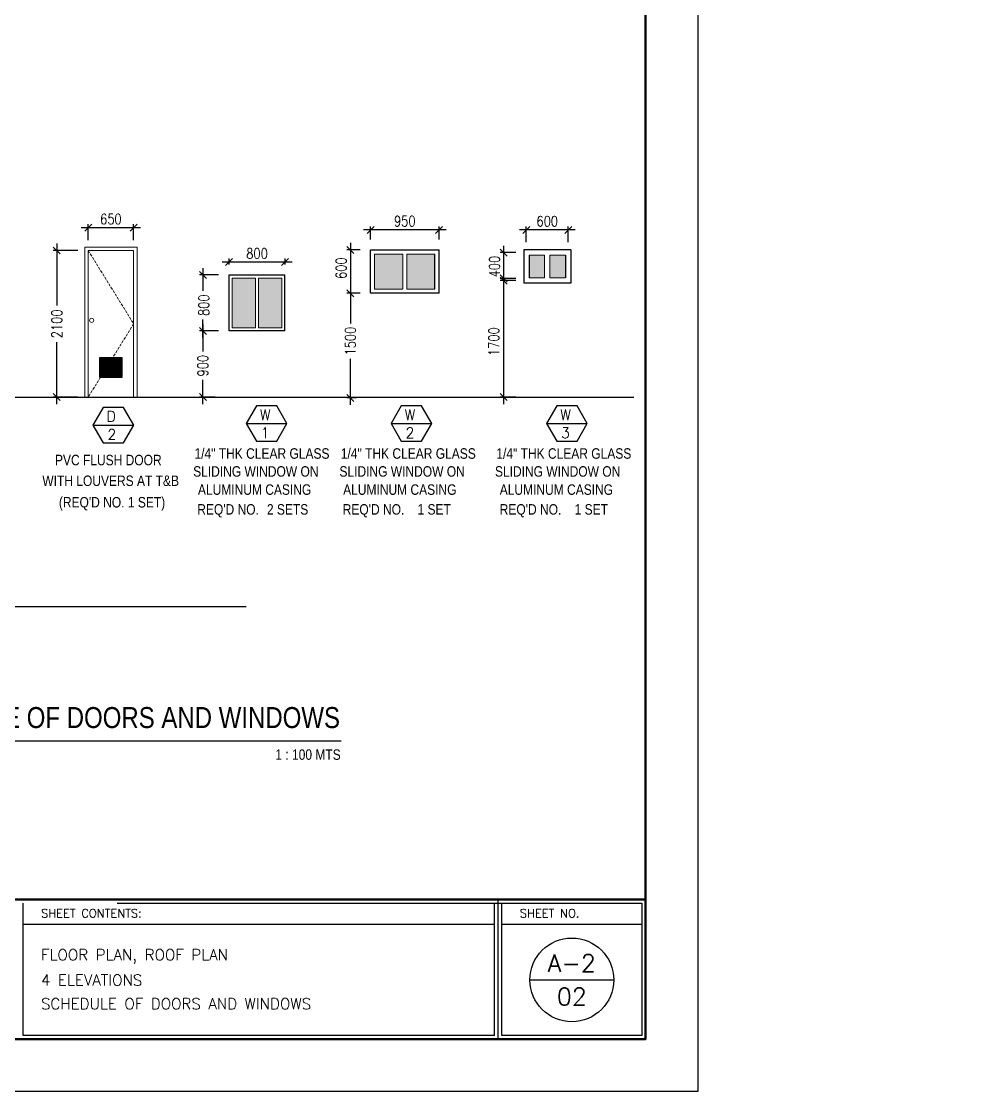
# Model space of a CAD drawing. Header units: millimetres. Extents: x 464829 to 645060, y -219977 to -107206.
# Drawn here: x 583424 to 597157, y -219977 to -204648 of the extents above; entities that cross this region are included whole.
import ezdxf
from ezdxf.enums import TextEntityAlignment as Align

# ---------------------------------------------------------------- set-up
doc = ezdxf.new("R2010")
doc.units = ezdxf.units.MM
doc.header["$LTSCALE"] = 300
doc.header["$MEASUREMENT"] = 0
doc.header["$PDMODE"] = 3
doc.header["$PDSIZE"] = 300
doc.linetypes.add('HIDDEN2', pattern=[0.1875, 0.125, -0.0625])
doc.layers.get('0').update_dxf_attribs({"color": 9})
doc.layers.get('DEFPOINTS').update_dxf_attribs({"color": 8})
for name, color, linetype, lineweight in [('BORDER', 5, 'Continuous', 50), ('dimensions', 8, 'Continuous', 15), ('TB-TXT', 4, 'Continuous', 35), ('TBLK', 7, 'Continuous', 40), ('TITLE', 3, 'Continuous', 30)]:
    doc.layers.add(name, color=color, linetype=linetype, lineweight=lineweight)
for name, color, linetype in [('DOOR-SCH', 3, 'Continuous'), ('elev', 253, 'Continuous'), ('MOULD', 44, 'Continuous'), ('ROOF BEAMS', 10, 'Continuous'), ('SCHED', 7, 'Continuous'), ('wall', 140, 'Continuous')]:
    doc.layers.add(name, color=color, linetype=linetype)
doc.styles.add('ARIAL', font='arial.ttf', dxfattribs={"width": 0.8})
doc.styles.add('DIM', font='romans.shx', dxfattribs={"width": 0.8})
doc.styles.add('JESS', font='SIMPLEX')
doc.styles.add('mar4', font='ARIALN.TTF')
doc.styles.add('PSM', font='simplex')
doc.styles.add('ROM', font='ROMANS.shx', dxfattribs={"width": 0.8})
doc.styles.add('SWISS721', font='swissc.ttf')
doc.dimstyles.new('D1', dxfattribs={"dimscale": 50, "dimtxt": 3, "dimasz": 2, "dimexe": 1, "dimexo": 1, "dimgap": 1, "dimtad": 2, "dimdec": 0, "dimdsep": 46, "dimtxsty": 'ARIAL', "dimblk1": 'ARROW_1', "dimblk2": 'ARROW_1', "dimsah": 1, "dimcen": 0, "dimclrd": 7, "dimclre": 7, "dimclrt": 7, "dimadec": 0, "dimazin": 0, "dimtfac": 1, "dimtdec": 0, "dimtix": 1, "dimtofl": 0, "dimtmove": 0, "dimatfit": 3, "dimldrblk": 'ARROW_1', "dimfxl": 1, "dimtvp": 0.833333, "dimtolj": 1, "dimtzin": 0, "dimarcsym": 0})
doc.dimstyles.new('DIM-100', dxfattribs={"dimscale": 100, "dimtxt": 2, "dimasz": 1, "dimexe": 0.5, "dimexo": 1.5, "dimgap": 1, "dimtad": 1, "dimdec": 0, "dimdsep": 46, "dimtxsty": 'PSM', "dimblk1": 'DIMCIR', "dimblk2": 'DIMCIR', "dimsah": 1, "dimcen": 0, "dimdle": 2, "dimclrd": 251, "dimclre": 251, "dimclrt": 2, "dimadec": 0, "dimazin": 0, "dimtfac": 1, "dimtdec": 0, "dimtix": 1, "dimtmove": 2, "dimatfit": 3, "dimldrblk": 'DIMCIR', "dimfxl": 0.5, "dimtvp": 1, "dimtolj": 1, "dimtzin": 0, "dimarcsym": 0})

# ---------------------------------------------------------------- blocks, each defined once
blk = doc.blocks.new('_Oblique')
at = {"color": 0, "linetype": 'ByBlock', "lineweight": -2}
blk.add_line((-0.5, -0.5), (0.5, 0.5), dxfattribs=at)
blk = doc.blocks.new('*D812')
at = {"layer": 'DEFPOINTS', "color": 0, "transparency": 16777216}
for p in [(608477, -194701), (606877, -195351), (608477, -195351), (523530, -201439), (525531, -210624), (524665, -210729)]:
    blk.add_point(p, dxfattribs=at)
at = {"layer": 'dimensions', "color": 8, "lineweight": -2, "transparency": 16777216}
for p, q in [((606877, -195201), (606877, -194651)), ((608477, -195201), (608477, -194651)), ((606777, -194701), (607424, -194701)), ((608577, -194701), (607930, -194701)), ((524383, -201234), (525543, -210723)), ((523679, -201420), (524445, -201327)), ((524814, -210711), (525580, -210618))]:
    blk.add_line(p, q, dxfattribs=at)
at = {"layer": 'dimensions', "color": 8, "lineweight": -2, "transparency": 16777216, "xscale": 100, "yscale": 100, "zscale": 100}
for p, rotation in [((606877, -194701), 180), ((524395, -201333), 96.96666666666646), ((525531, -210624), 276.9666666666665)]:
    blk.add_blockref('_Oblique', p, dxfattribs=dict(at, rotation=rotation))
blk.add_blockref('_Oblique', (608477, -194701), dxfattribs=at)
at = {"layer": 'dimensions', "color": 8, "transparency": 16777216, "insert": (607677, -194678), "char_height": 150, "attachment_point": 5, "style": 'DIM'}
blk.add_mtext('\\A1;1600', dxfattribs=at)
at = {"layer": 'dimensions', "color": 8, "transparency": 16777216, "insert": (525087, -205963), "char_height": 150, "attachment_point": 5, "rotation": 276.9667, "style": 'DIM'}
blk.add_mtext('\\A1;9360', dxfattribs=at)
blk = doc.blocks.new('DIMCIR')
for p, q in [((-1.5, 0), (1.5, 0)), ((0, 1.5), (0, -1.5))]:
    blk.add_line(p, q)
at = {"color": 2}
blk.add_circle((0, 0), 0.75, dxfattribs=at)
blk = doc.blocks.new('*D813')
at = {"layer": 'DEFPOINTS', "color": 0, "transparency": 16777216}
for p in [(606388, -195351), (605732, -200351), (606402, -200351), (524665, -210729), (524807, -211198), (506398, -216256)]:
    blk.add_point(p, dxfattribs=at)
at = {"layer": 'dimensions', "color": 8, "lineweight": -2, "transparency": 16777216}
for p, q in [((605732, -195251), (605732, -200451)), ((606238, -195351), (605682, -195351)), ((606252, -200351), (605682, -200351)), ((524709, -210873), (524821, -211246)), ((506444, -216754), (524903, -211169)), ((506441, -216400), (506554, -216773))]:
    blk.add_line(p, q, dxfattribs=at)
at = {"layer": 'dimensions', "color": 8, "lineweight": -2, "transparency": 16777216, "xscale": 100, "yscale": 100, "zscale": 100}
for p, rotation in [((605732, -195351), 90), ((605732, -200351), 270), ((524807, -211198), 16.83333333333332), ((506540, -216725), 196.8333333333333)]:
    blk.add_blockref('_Oblique', p, dxfattribs=dict(at, rotation=rotation))
at = {"layer": 'dimensions', "color": 8, "transparency": 16777216, "char_height": 150, "attachment_point": 5, "style": 'DIM'}
for s, insert, rotation in [('\\A1;5000', (605607, -197851), 90), ('\\A1;19085', (515637, -213842), 16.8333)]:
    blk.add_mtext(s, dxfattribs=dict(at, insert=insert, rotation=rotation))
blk = doc.blocks.new('*D814')
at = {"layer": 'DEFPOINTS', "color": 0, "transparency": 16777216}
for p in [(606502, -195351), (606021, -197251), (606502, -197251), (504585, -202137), (503959, -202218), (506398, -216256)]:
    blk.add_point(p, dxfattribs=at)
at = {"layer": 'dimensions', "color": 8, "lineweight": -2, "transparency": 16777216}
for p, q in [((606021, -195251), (606021, -197351)), ((606352, -195351), (605971, -195351)), ((606352, -197251), (605971, -197251)), ((504436, -202156), (503910, -202224)), ((505785, -216436), (503947, -202118)), ((506249, -216275), (505723, -216343))]:
    blk.add_line(p, q, dxfattribs=at)
at = {"layer": 'dimensions', "color": 8, "lineweight": -2, "transparency": 16777216, "xscale": 100, "yscale": 100, "zscale": 100}
for p, rotation in [((606021, -195351), 90), ((606021, -197251), 270), ((503959, -202218), 97.31666666666686), ((505772, -216337), 277.3166666666668)]:
    blk.add_blockref('_Oblique', p, dxfattribs=dict(at, rotation=rotation))
at = {"layer": 'dimensions', "color": 8, "transparency": 16777216, "char_height": 150, "attachment_point": 5, "style": 'DIM'}
for s, insert, rotation in [('\\A1;1900', (605896, -196301), 90), ('\\A1;14235', (504990, -209261), 277.3167)]:
    blk.add_mtext(s, dxfattribs=dict(at, insert=insert, rotation=rotation))
blk = doc.blocks.new('ARROW_1')
at = {"color": 0}
for p, q in [((0, 0), (-1, 0.2)), ((0, 0), (-1, -0.2)), ((-1, 0), (0, 0))]:
    blk.add_line(p, q, dxfattribs=at)
blk = doc.blocks.new('*D831')
at = {"layer": 'DEFPOINTS', "color": 0, "transparency": 16777216}
for p in [(624825, -206898), (625312, -206898), (625312, -208898)]:
    blk.add_point(p, dxfattribs=at)
at = {"layer": 'DEFPOINTS', "color": 0, "linetype": 'Continuous', "transparency": 16777216}
for p in [(520341, -208070), (520524, -208048), (520822, -210530)]:
    blk.add_point(p, dxfattribs=at)
at = {"layer": 'dimensions', "color": 8, "lineweight": -2, "transparency": 16777216}
for p, q in [((625162, -206898), (624775, -206898)), ((624825, -208998), (624825, -206798)), ((625162, -208898), (624775, -208898))]:
    blk.add_line(p, q, dxfattribs=at)
at = {"layer": 'ROOF BEAMS', "color": 7, "linetype": 'Continuous', "lineweight": -2, "transparency": 16777216}
for p, q in [((520475, -208054), (520291, -208076)), ((520627, -210453), (520353, -208169)), ((520773, -210536), (520589, -210558))]:
    blk.add_line(p, q, dxfattribs=at)
at = {"layer": 'dimensions', "color": 8, "lineweight": -2, "transparency": 16777216, "xscale": 100, "yscale": 100, "zscale": 100}
for p, rotation in [((624825, -206898), 90), ((624825, -208898), 270)]:
    blk.add_blockref('_Oblique', p, dxfattribs=dict(at, rotation=rotation))
at = {"layer": 'ROOF BEAMS', "color": 7, "linetype": 'Continuous', "lineweight": -2, "transparency": 16777216, "xscale": 100, "yscale": 100, "zscale": 100}
for p, rotation in [((520341, -208070), 96.84090991491829), ((520639, -210552), 276.8409099149183)]:
    blk.add_blockref('ARROW_1', p, dxfattribs=dict(at, rotation=rotation))
at = {"layer": 'dimensions', "color": 8, "transparency": 16777216, "insert": (624700, -207898), "char_height": 150, "attachment_point": 5, "rotation": 90, "style": 'DIM'}
blk.add_mtext('\\A1;1000', dxfattribs=at)
at = {"layer": 'ROOF BEAMS', "color": 7, "linetype": 'Continuous', "transparency": 16777216, "insert": (520364, -209326), "char_height": 150, "attachment_point": 5, "rotation": 276.8409, "style": 'ARIAL'}
blk.add_mtext('\\A1;2500', dxfattribs=at)
blk = doc.blocks.new('*D832')
at = {"layer": 'DEFPOINTS', "color": 0, "transparency": 16777216}
for p in [(627313, -206298), (625312, -206898), (627313, -206898)]:
    blk.add_point(p, dxfattribs=at)
at = {"layer": 'DEFPOINTS', "color": 0, "linetype": 'Continuous', "transparency": 16777216}
for p in [(522231, -207582), (522262, -207839), (520524, -208048)]:
    blk.add_point(p, dxfattribs=at)
at = {"layer": 'dimensions', "color": 8, "lineweight": -2, "transparency": 16777216}
for p, q in [((625212, -206298), (627413, -206298)), ((625312, -206748), (625312, -206248)), ((627313, -206748), (627313, -206248))]:
    blk.add_line(p, q, dxfattribs=at)
at = {"layer": 'ROOF BEAMS', "color": 7, "linetype": 'Continuous', "lineweight": -2, "transparency": 16777216}
for p, q in [((522256, -207790), (522225, -207533)), ((520593, -207779), (522132, -207594)), ((520519, -207998), (520488, -207741))]:
    blk.add_line(p, q, dxfattribs=at)
at = {"layer": 'dimensions', "color": 8, "lineweight": -2, "transparency": 16777216, "xscale": 100, "yscale": 100, "zscale": 100, "rotation": 180}
blk.add_blockref('_Oblique', (625312, -206298), dxfattribs=at)
at = {"layer": 'dimensions', "color": 8, "lineweight": -2, "transparency": 16777216, "xscale": 100, "yscale": 100, "zscale": 100}
blk.add_blockref('_Oblique', (627313, -206298), dxfattribs=at)
at = {"layer": 'ROOF BEAMS', "color": 7, "linetype": 'Continuous', "lineweight": -2, "transparency": 16777216, "xscale": 100, "yscale": 100, "zscale": 100}
for p, rotation in [((522231, -207582), 6.840909914917152), ((520494, -207791), 186.8409099149172)]:
    blk.add_blockref('ARROW_1', p, dxfattribs=dict(at, rotation=rotation))
at = {"layer": 'dimensions', "color": 8, "transparency": 16777216, "insert": (626313, -206173), "char_height": 150, "attachment_point": 5, "style": 'DIM'}
blk.add_mtext('\\A1;1000', dxfattribs=at)
at = {"layer": 'ROOF BEAMS', "color": 7, "linetype": 'Continuous', "transparency": 16777216, "insert": (521347, -207561), "char_height": 150, "attachment_point": 5, "rotation": 6.8409, "style": 'ARIAL'}
blk.add_mtext('\\A1;1750', dxfattribs=at)
blk = doc.blocks.new('*D877')
at = {"layer": 'DEFPOINTS', "color": 0, "transparency": 16777216}
for p in [(584380, -207929), (583930, -210029), (584380, -210029)]:
    blk.add_point(p, dxfattribs=at)
at = {"layer": 'dimensions', "color": 8, "lineweight": -2, "transparency": 16777216}
for p, q in [((583930, -207829), (583930, -208718)), ((584230, -207929), (583880, -207929)), ((583930, -210129), (583930, -209241)), ((584230, -210029), (583880, -210029))]:
    blk.add_line(p, q, dxfattribs=at)
at = {"layer": 'dimensions', "color": 8, "lineweight": -2, "transparency": 16777216, "xscale": 100, "yscale": 100, "zscale": 100}
for p, rotation in [((583930, -207929), 90), ((583930, -210029), 270)]:
    blk.add_blockref('_Oblique', p, dxfattribs=dict(at, rotation=rotation))
at = {"layer": 'dimensions', "color": 8, "transparency": 16777216, "insert": (583930, -208979), "char_height": 150, "attachment_point": 5, "rotation": 90, "style": 'DIM'}
blk.add_mtext('\\A1;2100', dxfattribs=at)
blk = doc.blocks.new('*D878')
at = {"layer": 'DEFPOINTS', "color": 0, "transparency": 16777216}
for p in [(584380, -207604), (584380, -207929), (585030, -207929)]:
    blk.add_point(p, dxfattribs=at)
at = {"layer": 'dimensions', "color": 8, "lineweight": -2, "transparency": 16777216}
for p, q in [((584380, -207779), (584380, -207554)), ((585030, -207779), (585030, -207554)), ((585130, -207604), (584280, -207604))]:
    blk.add_line(p, q, dxfattribs=at)
at = {"layer": 'dimensions', "color": 8, "lineweight": -2, "transparency": 16777216, "xscale": 100, "yscale": 100, "zscale": 100, "rotation": 180}
blk.add_blockref('_Oblique', (584380, -207604), dxfattribs=at)
at = {"layer": 'dimensions', "color": 8, "lineweight": -2, "transparency": 16777216, "xscale": 100, "yscale": 100, "zscale": 100}
blk.add_blockref('_Oblique', (585030, -207604), dxfattribs=at)
at = {"layer": 'dimensions', "color": 8, "transparency": 16777216, "insert": (584705, -207479), "char_height": 150, "attachment_point": 5, "style": 'DIM'}
blk.add_mtext('\\A1;650', dxfattribs=at)
blk = doc.blocks.new('*D879')
at = {"layer": 'DEFPOINTS', "color": 0, "transparency": 16777216}
for p in [(586397, -208096), (586397, -208280), (587198, -208280)]:
    blk.add_point(p, dxfattribs=at)
at = {"layer": 'dimensions', "color": 8, "lineweight": -2, "transparency": 16777216}
for p, q in [((587298, -208096), (586297, -208096)), ((586397, -208130), (586397, -208046)), ((587198, -208130), (587198, -208046))]:
    blk.add_line(p, q, dxfattribs=at)
at = {"layer": 'dimensions', "color": 8, "lineweight": -2, "transparency": 16777216, "xscale": 100, "yscale": 100, "zscale": 100, "rotation": 180}
blk.add_blockref('_Oblique', (586397, -208096), dxfattribs=at)
at = {"layer": 'dimensions', "color": 8, "lineweight": -2, "transparency": 16777216, "xscale": 100, "yscale": 100, "zscale": 100}
blk.add_blockref('_Oblique', (587198, -208096), dxfattribs=at)
at = {"layer": 'dimensions', "color": 8, "transparency": 16777216, "insert": (586797, -207971), "char_height": 150, "attachment_point": 5, "style": 'DIM'}
blk.add_mtext('\\A1;800', dxfattribs=at)
blk = doc.blocks.new('*D880')
at = {"layer": 'DEFPOINTS', "color": 0, "transparency": 16777216}
for p in [(586397, -208280), (586022, -209080), (586397, -209080)]:
    blk.add_point(p, dxfattribs=at)
at = {"layer": 'dimensions', "color": 8, "lineweight": -2, "transparency": 16777216}
for p, q in [((586247, -208280), (585972, -208280)), ((586022, -208180), (586022, -208509)), ((586022, -209180), (586022, -208917)), ((586247, -209080), (585972, -209080))]:
    blk.add_line(p, q, dxfattribs=at)
at = {"layer": 'dimensions', "color": 8, "lineweight": -2, "transparency": 16777216, "xscale": 100, "yscale": 100, "zscale": 100}
for p, rotation in [((586022, -208280), 90), ((586022, -209080), 270)]:
    blk.add_blockref('_Oblique', p, dxfattribs=dict(at, rotation=rotation))
at = {"layer": 'dimensions', "color": 8, "transparency": 16777216, "insert": (586036, -208713), "char_height": 150, "attachment_point": 5, "rotation": 90, "style": 'DIM'}
blk.add_mtext('\\A1;800', dxfattribs=at)
blk = doc.blocks.new('*D881')
at = {"layer": 'DEFPOINTS', "color": 0, "transparency": 16777216}
for p in [(586397, -209080), (586022, -210029), (586347, -210029)]:
    blk.add_point(p, dxfattribs=at)
at = {"layer": 'dimensions', "color": 8, "lineweight": -2, "transparency": 16777216}
for p, q in [((586247, -209080), (585972, -209080)), ((586022, -208980), (586022, -209375)), ((586022, -210129), (586022, -209784)), ((586197, -210029), (585972, -210029))]:
    blk.add_line(p, q, dxfattribs=at)
at = {"layer": 'dimensions', "color": 8, "lineweight": -2, "transparency": 16777216, "xscale": 100, "yscale": 100, "zscale": 100}
for p, rotation in [((586022, -209080), 90), ((586022, -210029), 270)]:
    blk.add_blockref('_Oblique', p, dxfattribs=dict(at, rotation=rotation))
at = {"layer": 'dimensions', "color": 8, "transparency": 16777216, "insert": (586022, -209579), "char_height": 150, "attachment_point": 5, "rotation": 90, "style": 'DIM'}
blk.add_mtext('\\A1;900', dxfattribs=at)
blk = doc.blocks.new('*D882')
at = {"layer": 'DEFPOINTS', "color": 0, "transparency": 16777216}
for p in [(590653, -207635), (590653, -207960), (591253, -207960)]:
    blk.add_point(p, dxfattribs=at)
at = {"layer": 'dimensions', "color": 8, "lineweight": -2, "transparency": 16777216}
for p, q in [((591353, -207635), (590553, -207635)), ((590653, -207810), (590653, -207585)), ((591253, -207810), (591253, -207585))]:
    blk.add_line(p, q, dxfattribs=at)
at = {"layer": 'dimensions', "color": 8, "lineweight": -2, "transparency": 16777216, "xscale": 100, "yscale": 100, "zscale": 100, "rotation": 180}
blk.add_blockref('_Oblique', (590653, -207635), dxfattribs=at)
at = {"layer": 'dimensions', "color": 8, "lineweight": -2, "transparency": 16777216, "xscale": 100, "yscale": 100, "zscale": 100}
blk.add_blockref('_Oblique', (591253, -207635), dxfattribs=at)
at = {"layer": 'dimensions', "color": 8, "transparency": 16777216, "insert": (590953, -207510), "char_height": 150, "attachment_point": 5, "style": 'DIM'}
blk.add_mtext('\\A1;600', dxfattribs=at)
blk = doc.blocks.new('*D883')
at = {"layer": 'DEFPOINTS', "color": 0, "transparency": 16777216}
for p in [(590653, -207960), (590328, -208360), (590653, -208360)]:
    blk.add_point(p, dxfattribs=at)
at = {"layer": 'dimensions', "color": 8, "lineweight": -2, "transparency": 16777216}
for p, q in [((590328, -207860), (590328, -208460)), ((590503, -207960), (590278, -207960)), ((590503, -208360), (590278, -208360))]:
    blk.add_line(p, q, dxfattribs=at)
at = {"layer": 'dimensions', "color": 8, "lineweight": -2, "transparency": 16777216, "xscale": 100, "yscale": 100, "zscale": 100}
for p, rotation in [((590328, -207960), 90), ((590328, -208360), 270)]:
    blk.add_blockref('_Oblique', p, dxfattribs=dict(at, rotation=rotation))
at = {"layer": 'dimensions', "color": 8, "transparency": 16777216, "insert": (590197, -208160), "char_height": 150, "attachment_point": 5, "rotation": 90, "style": 'DIM'}
blk.add_mtext('\\A1;400', dxfattribs=at)
blk = doc.blocks.new('*D884')
at = {"layer": 'DEFPOINTS', "color": 0, "transparency": 16777216}
for p in [(590653, -208330), (590328, -210029), (590653, -210029)]:
    blk.add_point(p, dxfattribs=at)
at = {"layer": 'dimensions', "color": 8, "lineweight": -2, "transparency": 16777216}
for p, q in [((590328, -208230), (590328, -210129)), ((590503, -208330), (590278, -208330)), ((590503, -210029), (590278, -210029))]:
    blk.add_line(p, q, dxfattribs=at)
at = {"layer": 'dimensions', "color": 8, "lineweight": -2, "transparency": 16777216, "xscale": 100, "yscale": 100, "zscale": 100}
for p, rotation in [((590328, -208330), 90), ((590328, -210029), 270)]:
    blk.add_blockref('_Oblique', p, dxfattribs=dict(at, rotation=rotation))
at = {"layer": 'dimensions', "color": 8, "transparency": 16777216, "insert": (590188, -209234), "char_height": 150, "attachment_point": 5, "rotation": 90, "style": 'DIM'}
blk.add_mtext('\\A1;1700', dxfattribs=at)
blk = doc.blocks.new('*D885')
at = {"layer": 'DEFPOINTS', "color": 0, "transparency": 16777216}
for p in [(588422, -207634), (588422, -207921), (589403, -207921)]:
    blk.add_point(p, dxfattribs=at)
at = {"layer": 'dimensions', "color": 8, "lineweight": -2, "transparency": 16777216}
for p, q in [((589503, -207634), (588322, -207634)), ((588422, -207771), (588422, -207584)), ((589403, -207771), (589403, -207584))]:
    blk.add_line(p, q, dxfattribs=at)
at = {"layer": 'dimensions', "color": 8, "lineweight": -2, "transparency": 16777216, "xscale": 100, "yscale": 100, "zscale": 100, "rotation": 180}
blk.add_blockref('_Oblique', (588422, -207634), dxfattribs=at)
at = {"layer": 'dimensions', "color": 8, "lineweight": -2, "transparency": 16777216, "xscale": 100, "yscale": 100, "zscale": 100}
blk.add_blockref('_Oblique', (589403, -207634), dxfattribs=at)
at = {"layer": 'dimensions', "color": 8, "transparency": 16777216, "insert": (588912, -207509), "char_height": 150, "attachment_point": 5, "style": 'DIM'}
blk.add_mtext('\\A1;950', dxfattribs=at)
blk = doc.blocks.new('*D886')
at = {"layer": 'DEFPOINTS', "color": 0, "transparency": 16777216}
for p in [(588422, -207921), (588134, -208542), (588422, -208542)]:
    blk.add_point(p, dxfattribs=at)
at = {"layer": 'dimensions', "color": 8, "lineweight": -2, "transparency": 16777216}
for p, q in [((588134, -207821), (588134, -208642)), ((588272, -207921), (588084, -207921)), ((588272, -208542), (588084, -208542))]:
    blk.add_line(p, q, dxfattribs=at)
at = {"layer": 'dimensions', "color": 8, "lineweight": -2, "transparency": 16777216, "xscale": 100, "yscale": 100, "zscale": 100}
for p, rotation in [((588134, -207921), 90), ((588134, -208542), 270)]:
    blk.add_blockref('_Oblique', p, dxfattribs=dict(at, rotation=rotation))
at = {"layer": 'dimensions', "color": 8, "transparency": 16777216, "insert": (588001, -208182), "char_height": 150, "attachment_point": 5, "rotation": 90, "style": 'DIM'}
blk.add_mtext('\\A1;600', dxfattribs=at)
blk = doc.blocks.new('*D887')
at = {"layer": 'DEFPOINTS', "color": 0, "transparency": 16777216}
for p in [(588422, -208542), (588134, -210041), (588372, -210041)]:
    blk.add_point(p, dxfattribs=at)
at = {"layer": 'dimensions', "color": 8, "lineweight": -2, "transparency": 16777216}
for p, q in [((588134, -208442), (588134, -208974)), ((588272, -208542), (588084, -208542)), ((588134, -210141), (588134, -209479)), ((588222, -210041), (588084, -210041))]:
    blk.add_line(p, q, dxfattribs=at)
at = {"layer": 'dimensions', "color": 8, "lineweight": -2, "transparency": 16777216, "xscale": 100, "yscale": 100, "zscale": 100}
for p, rotation in [((588134, -208542), 90), ((588134, -210041), 270)]:
    blk.add_blockref('_Oblique', p, dxfattribs=dict(at, rotation=rotation))
at = {"layer": 'dimensions', "color": 8, "transparency": 16777216, "insert": (588134, -209227), "char_height": 150, "attachment_point": 5, "rotation": 90, "style": 'DIM'}
blk.add_mtext('\\A1;1500', dxfattribs=at)

msp = doc.modelspace()

# ---------------------------------------------------------------- hatches: boundary and pattern name
at = {"layer": 'MOULD', "linetype": 'Continuous', "true_color": 0x8b8b8d}
h = msp.add_hatch(dxfattribs=at)
h.set_pattern_fill('ANSI38', color=252)
h.set_pattern_definition([(45, (113.89391, 3517.24153), (-0.088388347648, 0.088388347648), []), (135, (113.89391, 3517.24153), (-0.265165042945, 0.088388347648), [0.3125, -0.1875])])
h.paths.add_polyline_path([(588941.8, -208483), (589344.7, -208483), (589344.7, -207980), (588941.8, -207980.1)])
h.paths.add_polyline_path([(588480.3, -207980), (588480.3, -208483), (588883.2, -208483), (588883.2, -207980.1)])
h = msp.add_hatch(dxfattribs=at)
h.set_pattern_fill('ANSI38', color=252)
h.set_pattern_definition([(45, (328.00865, 3517.24153), (-0.088388347648, 0.088388347648), []), (135, (328.00865, 3517.24153), (-0.265165042945, 0.088388347648), [0.3125, -0.1875])])
h.paths.add_polyline_path([(590691.6, -208321.4), (590915.4, -208321.4), (590915.4, -207997.6), (590691.6, -207997.6)])
h.paths.add_polyline_path([(590991.5, -208321.4), (591215.4, -208321.4), (591215.4, -207997.6), (590991.5, -207997.6)])
h = msp.add_hatch(dxfattribs=at)
h.set_pattern_fill('ANSI38', color=252, scale=0.666667)
h.set_pattern_definition([(45, (196900.59661, -67328.37466), (-0.058925565099, 0.058925565099), []), (135, (196900.59661, -67328.37466), (-0.176776695297, 0.058925565099), [0.20833333333, -0.125])])
h.paths.add_polyline_path([(586819.4, -209034.8), (587152.7, -209034.8), (587152.7, -208324.3), (586819.4, -208324.3)])
h.paths.add_polyline_path([(586441.4, -209034.8), (586774.6, -209034.8), (586774.6, -208324.3), (586441.4, -208324.3)])

# ---------------------------------------------------------------- linework, layer by layer
at = {"layer": 'BORDER'}
for p, q in [((592357.1, -217227), (552057.1, -217227)), ((592357.1, -217227), (592357.1, -219227)), ((592357.1, -219227), (552057.1, -219227))]:
    msp.add_line(p, q, dxfattribs=at)
msp.add_lwpolyline([(552057.1, -191027), (592357.1, -191027), (592357.1, -219227), (552057.1, -219227)], close=True, dxfattribs=at)
at = {"layer": 'DEFPOINTS'}
msp.add_lwpolyline([(551057.1, -190277), (593107.1, -190277), (593107.1, -219977), (551057.1, -219977)], close=True, dxfattribs=at)
at = {"layer": 'dimensions'}
for p, q in [((584330.4, -210029.4), (584330.4, -207879.4)), ((584330.4, -207879.4), (585080.4, -207879.4)), ((584380.4, -210029.4), (584380.4, -207929.4)), ((584380.4, -207929.4), (585030.4, -207929.4)), ((585030.4, -207929.4), (585030.4, -210029.4)), ((585080.4, -207879.4), (585080.4, -210029.4)), ((586774.6, -208324.3), (586441.4, -208324.3)), ((586441.4, -208324.3), (586441.4, -209034.8)), ((586774.6, -209034.8), (586774.6, -208324.3)), ((586819.4, -209034.8), (586819.4, -208324.3)), ((586819.4, -208324.3), (587152.7, -208324.3)), ((587152.7, -209034.8), (587152.7, -208324.3)), ((587152.7, -208324.3), (587152.7, -209034.8)), ((586441.4, -209034.8), (586774.6, -209034.8)), ((587152.7, -209034.8), (586819.4, -209034.8))]:
    msp.add_line(p, q, dxfattribs=at)
at = {"layer": 'dimensions', "color": 8, "linetype": 'HIDDEN2'}
msp.add_lwpolyline([(584380.4, -207929.4), (585030.4, -208979.4), (584380.4, -210029.4)], dxfattribs=at)
at = {"layer": 'dimensions'}
for points in [[(588480.3, -208483), (588883.2, -208483), (588883.2, -207980.1), (588480.3, -207980)], [(589344.7, -208483), (588941.8, -208483), (588941.8, -207980.1), (589344.7, -207980)], [(590915.4, -208321.4), (590691.6, -208321.4), (590691.6, -207997.6), (590915.4, -207997.6)], [(591215.4, -208321.4), (590991.5, -208321.4), (590991.5, -207997.6), (591215.4, -207997.6)]]:
    msp.add_lwpolyline(points, close=True, dxfattribs=at)
msp.add_circle((584429, -208929.4), 30, dxfattribs=at)
at = {"layer": 'elev', "color": 175}
msp.add_line((589344.7, -208483), (589344.7, -207980.1), dxfattribs=at)
at = {"layer": 'MOULD', "color": 252, "linetype": 'Continuous', "true_color": 0x8b8b8d}
for p, q in [((584555.4, -209479.4), (584555.4, -209729.4)), ((584719.7, -209482.9), (584555.4, -209482.9)), ((584714.1, -209491.4), (584555.4, -209491.4)), ((584702.8, -209508.2), (584555.4, -209508.2)), ((584697.2, -209516.7), (584555.4, -209516.7)), ((584686, -209533.6), (584555.4, -209533.6)), ((584680.3, -209542), (584555.4, -209542)), ((584855.4, -209542), (584680.3, -209542)), ((584855.4, -209533.6), (584686, -209533.6)), ((584855.4, -209516.7), (584697.2, -209516.7)), ((584855.4, -209508.2), (584702.8, -209508.2)), ((584855.4, -209491.4), (584714.1, -209491.4)), ((584855.4, -209482.9), (584719.7, -209482.9)), ((584669.1, -209558.9), (584555.4, -209558.9)), ((584663.5, -209567.3), (584555.4, -209567.3)), ((584652.2, -209584.2), (584555.4, -209584.2)), ((584646.6, -209592.6), (584555.4, -209592.6)), ((584635.3, -209609.5), (584555.4, -209609.5)), ((584629.7, -209617.9), (584555.4, -209617.9)), ((584618.5, -209634.8), (584555.4, -209634.8)), ((584612.8, -209643.2), (584555.4, -209643.2)), ((584601.6, -209660.1), (584555.4, -209660.1)), ((584596, -209668.6), (584555.4, -209668.6)), ((584584.7, -209685.4), (584555.4, -209685.4)), ((584579.1, -209693.9), (584555.4, -209693.9)), ((584855.4, -209693.9), (584579.1, -209693.9)), ((584855.4, -209685.4), (584584.7, -209685.4)), ((584855.4, -209668.6), (584596, -209668.6)), ((584855.4, -209660.1), (584601.6, -209660.1)), ((584855.4, -209643.2), (584612.8, -209643.2)), ((584855.4, -209634.8), (584618.5, -209634.8)), ((584855.4, -209617.9), (584629.7, -209617.9)), ((584855.4, -209609.5), (584635.3, -209609.5)), ((584855.4, -209592.6), (584646.6, -209592.6)), ((584855.4, -209584.2), (584652.2, -209584.2)), ((584855.4, -209567.3), (584663.5, -209567.3)), ((584855.4, -209558.9), (584669.1, -209558.9)), ((584567.8, -209710.7), (584555.4, -209710.7)), ((584562.2, -209719.2), (584555.4, -209719.2)), ((584855.4, -209719.2), (584562.2, -209719.2)), ((584855.4, -209710.7), (584567.8, -209710.7))]:
    msp.add_line(p, q, dxfattribs=at)
for points in [[(584867.9, -209466.9), (584542.9, -209466.9), (584542.9, -209741.9), (584867.9, -209741.9)], [(584855.4, -209479.4), (584555.4, -209479.4), (584555.4, -209729.4), (584855.4, -209729.4)]]:
    msp.add_lwpolyline(points, close=True, dxfattribs=at)
at = {"layer": 'ROOF BEAMS', "linetype": 'Continuous'}
for p, q in [((581974.7, -210029.4), (592193, -210029.4)), ((552572.1, -213026.6), (586641.5, -213026.6))]:
    msp.add_line(p, q, dxfattribs=at)
at = {"layer": 'SCHED', "color": 9}
for points in [[(586642.4, -210409.1), (586788.3, -210661.8), (587080.1, -210661.8), (587226.1, -210409.1), (587080.1, -210156.3), (586788.3, -210156.3), (586642.4, -210409.1), (587226.1, -210409.1)], [(588715.7, -210409.1), (588861.6, -210661.8), (589153.5, -210661.8), (589299.4, -210409.1), (589153.5, -210156.3), (588861.6, -210156.3), (588715.7, -210409.1), (589299.4, -210409.1)], [(590942.7, -210409.1), (591088.7, -210661.8), (591380.5, -210661.8), (591526.4, -210409.1), (591380.5, -210156.3), (591088.7, -210156.3), (590942.7, -210409.1), (591526.4, -210409.1)], [(584447.4, -210431.5), (584593.4, -210684.2), (584885.2, -210684.2), (585031.1, -210431.5), (584885.2, -210178.8), (584593.4, -210178.8), (584447.4, -210431.5), (585031.1, -210431.5)]]:
    msp.add_lwpolyline(points, dxfattribs=at)
at = {"layer": 'TITLE'}
msp.add_line((580632.4, -214952.1), (588001.9, -214952.1), dxfattribs=at)
at = {"layer": 'TITLE', "color": 4, "lineweight": -3}
for p, q in [((583449.8, -219174.5), (583449.8, -217279.5)), ((584794.4, -217279.5), (591544.2, -217279.5)), ((590199.6, -219174.5), (590199.6, -217279.5)), ((590252.1, -219227), (590252.1, -217227)), ((590304.6, -219174.5), (590304.6, -217279.5)), ((590304.6, -217279.5), (592304.6, -217279.5)), ((592304.6, -217279.5), (592304.6, -219174.5)), ((583449.8, -217579.5), (590199.6, -217579.5)), ((590304.6, -217579.5), (592304.6, -217579.5)), ((590704.6, -218377), (591904.6, -218377)), ((590704.6, -218377), (591904.6, -218377)), ((590199.6, -219174.5), (583449.8, -219174.5)), ((592304.6, -219174.5), (590304.6, -219174.5))]:
    msp.add_line(p, q, dxfattribs=at)
msp.add_circle((591304.6, -218377), 600, dxfattribs=at)
at = {"layer": 'wall', "linetype": 'Continuous'}
for p, q in [((588421.6, -208541.6), (588421.6, -207921.4)), ((588421.6, -207921.4), (589403.3, -207921.4)), ((589403.3, -208541.6), (589403.3, -207921.4)), ((590615.4, -207921.4), (590615.4, -208397.6)), ((591291.6, -207921.4), (590615.4, -207921.4)), ((590691.6, -207997.6), (590691.6, -208321.4)), ((591215.4, -207997.6), (591215.4, -208321.4)), ((591291.6, -207921.4), (591291.6, -208397.6)), ((586396.6, -209079.6), (586396.6, -208279.5)), ((586396.6, -208279.5), (587197.5, -208279.5)), ((587197.5, -209079.6), (587197.5, -208279.5)), ((591291.6, -208397.6), (590615.4, -208397.6)), ((589403.3, -208541.6), (588421.6, -208541.6)), ((587197.5, -209079.6), (586396.6, -209079.6))]:
    msp.add_line(p, q, dxfattribs=at)

# ---------------------------------------------------------------- texts
at = {"layer": 'DOOR-SCH', "color": 2, "linetype": 'Continuous', "lineweight": 13, "style": 'SWISS721'}
for s, p in [('1/4" THK CLEAR GLASS', (585902, -210911.9)), ('1/4" THK CLEAR GLASS', (587996.7, -210911.9)), ('1/4" THK CLEAR GLASS', (590223.7, -210911.9)), ('SLIDING WINDOW ON', (585882.7, -211168.9)), ('SLIDING WINDOW ON', (587977.3, -211168.9)), ('SLIDING WINDOW ON', (590204.3, -211168.9)), ('ALUMINUM CASING', (585950.9, -211428.8)), ('ALUMINUM CASING', (588030.4, -211428.8)), ('ALUMINUM CASING', (590272.2, -211428.8)), ("(REQ'D NO. 1 SET)", (583960, -211610.2)), ("REQ'D NO.", (585941.4, -211712.4)), ('2 SETS', (586938.7, -211712.4)), ("REQ'D NO.", (588023.9, -211712.4)), ('1 SET', (589094.7, -211712.4)), ("REQ'D NO.", (590271.9, -211712.4)), ('1 SET', (591344.5, -211712.4))]:
    msp.add_text(s, height=150, dxfattribs=at).set_placement(p)
for s, p in [('PVC FLUSH DOOR', (584667.8, -210930.7)), ('WITH LOUVERS AT T&B', (584701.4, -211227.1))]:
    msp.add_text(s, height=150, dxfattribs=at).set_placement(p, align=Align.MIDDLE_CENTER)
at = {"layer": 'SCHED', "color": 70, "style": 'ROM'}
for s, p in [('D', (584641.9, -210379.8)), ('W', (586836.8, -210357.4)), ('W', (588910.2, -210357.4)), ('W', (591137.2, -210357.4)), ('1', (586849.2, -210616)), ('2', (588922.6, -210616)), ('3', (591149.6, -210616)), ('2', (584654.3, -210638.5))]:
    msp.add_text(s, height=149.9, dxfattribs=at).set_placement(p)
at = {"layer": 'TB-TXT', "linetype": 'ByBlock', "style": 'mar4'}
msp.add_text('SCHEDULE OF DOORS AND WINDOWS', height=300, dxfattribs=at).set_placement((581533.1, -214769.1))
at = {"layer": 'TB-TXT'}
for s, height, style, p in [('1 : 100 MTS', 150, 'mar4', (587059.4, -215224.7)), ('SHEET CONTENTS:', 120, 'JESS', (583705.2, -217483.1)), ('SHEET NO.', 120, 'JESS', (590560, -217482.4))]:
    msp.add_text(s, height=height, dxfattribs=dict(at, style=style)).set_placement(p)
at = {"layer": 'TB-TXT', "color": 7, "style": 'PSM'}
for s, p in [('FLOOR PLAN, ROOF PLAN', (583703.9, -218096.4)), ('4 ELEVATIONS', (583703.9, -218459.5)), ('SCHEDULE OF DOORS AND WINDOWS', (583703.9, -218797.3))]:
    msp.add_text(s, height=157.48, dxfattribs=at).set_placement(p)
at = {"layer": 'TBLK', "style": 'PSM'}
for s, p in [('A-2', (591304.6, -218137.7)), ('02', (591304.6, -218616.3))]:
    msp.add_text(s, height=250, dxfattribs=at).set_placement(p, align=Align.MIDDLE)

# ---------------------------------------------------------------- dimensions: what is measured, and where the dimension line sits
at = {"layer": 'dimensions'}
for p1, p2, distance, picture, middle in [((523529.8, -201438.6), (524665.1, -210729.5), 872.1, '*D812', (525087.2, -205963.1)), ((506397.9, -216256.3), (504585, -202137.2), 630.9, '*D814', (504989.7, -209261.2)), ((506397.9, -216256.3), (524665.1, -210729.5), -489.9, '*D813', (515637.2, -213842.1))]:
    dim = msp.add_aligned_dim(p1=p1, p2=p2, distance=distance, dimstyle='DIM-100', override={"dimtxt": 1.5, "dimgap": 0.5, "dimtxsty": 'DIM', "dimblk1": 'Oblique', "dimblk2": 'Oblique', "dimdle": 1, "dimclrd": 8, "dimclre": 8, "dimclrt": 8}, dxfattribs=at)
    dim.commit()
    dim.dimension.update_dxf_attribs({"geometry": picture, "text_midpoint": middle})
dim = msp.add_linear_dim(base=(608476.8, -194701.4), p1=(606877, -195350.9), p2=(608476.8, -195350.9), dimstyle='DIM-100', override={"dimtxt": 1.5, "dimgap": 0.5, "dimtxsty": 'DIM', "dimblk1": 'Oblique', "dimblk2": 'Oblique', "dimdle": 1, "dimclrd": 8, "dimclre": 8, "dimclrt": 8}, dxfattribs=at)
dim.commit()
dim.dimension.update_dxf_attribs({"geometry": '*D812', "text_midpoint": (607676.9, -194677.8), "dimtype": 160})
for base, p1, p2, picture, middle in [((606021.3, -197251.2), (606502, -195350.9), (606502, -197251.2), '*D814', (605896.3, -196301.1)), ((605732.3, -200350.7), (606388.1, -195350.9), (606402, -200350.7), '*D813', (605607.3, -197850.8))]:
    dim = msp.add_linear_dim(base=base, p1=p1, p2=p2, angle=90, dimstyle='DIM-100', override={"dimtxt": 1.5, "dimgap": 0.5, "dimtxsty": 'DIM', "dimblk1": 'Oblique', "dimblk2": 'Oblique', "dimdle": 1, "dimclrd": 8, "dimclre": 8, "dimclrt": 8}, dxfattribs=at)
    dim.commit()
    dim.dimension.update_dxf_attribs({"geometry": picture, "text_midpoint": middle})
dim = msp.add_linear_dim(base=(627313, -206298.2), p1=(625312.4, -206897.7), p2=(627313, -206897.7), text='1000', dimstyle='DIM-100', override={"dimtxt": 1.5, "dimgap": 0.5, "dimtxsty": 'DIM', "dimblk1": 'Oblique', "dimblk2": 'Oblique', "dimdle": 1, "dimclrd": 8, "dimclre": 8, "dimclrt": 8}, dxfattribs=at)
dim.commit()
dim.dimension.update_dxf_attribs({"geometry": '*D832', "text_midpoint": (626312.7, -206173.2)})
for base, p1, p2, angle, text, picture, middle in [((624824.7, -206897.7), (625312.4, -208898.3), (625312.4, -206897.7), 90, '1000', '*D831', (624699.7, -207898)), ((584380.4, -207604.4), (585030.4, -207929.4), (584380.4, -207929.4), 180, '650', '*D878', (584705.4, -207479.4)), ((588421.6, -207634.4), (589403.3, -207921.4), (588421.6, -207921.4), 180, '950', '*D885', (588912.5, -207509.4)), ((590653.5, -207634.5), (591253.5, -207959.5), (590653.5, -207959.5), 180, '600', '*D882', (590953.5, -207509.5)), ((586396.6, -208096.2), (587197.5, -208279.5), (586396.6, -208279.5), 180, '800', '*D879', (586797, -207971.2))]:
    dim = msp.add_linear_dim(base=base, p1=p1, p2=p2, angle=angle, text=text, dimstyle='DIM-100', override={"dimtxt": 1.5, "dimgap": 0.5, "dimtxsty": 'DIM', "dimblk1": 'Oblique', "dimblk2": 'Oblique', "dimdle": 1, "dimclrd": 8, "dimclre": 8, "dimclrt": 8}, dxfattribs=at)
    dim.commit()
    dim.dimension.update_dxf_attribs({"geometry": picture, "text_midpoint": middle})
for base, p1, p2, text, picture, middle in [((583930.4, -210029.4), (584380.4, -207929.4), (584380.4, -210029.4), '2100', '*D877', (583930.4, -208979.4)), ((588134.3, -208541.6), (588421.6, -207921.4), (588421.6, -208541.6), '600', '*D886', (588001, -208181.5)), ((590328.5, -208359.5), (590653.5, -207959.5), (590653.5, -208359.5), '400', '*D883', (590197, -208159.5)), ((586021.9, -209079.6), (586396.6, -208279.5), (586396.6, -209079.6), '800', '*D880', (586036.4, -208712.8)), ((586021.9, -210029.4), (586396.6, -209079.6), (586346.9, -210029.4), '900', '*D881', (586021.9, -209579.4))]:
    dim = msp.add_linear_dim(base=base, p1=p1, p2=p2, angle=90, text=text, dimstyle='DIM-100', override={"dimtxt": 1.5, "dimgap": 0.5, "dimtxsty": 'DIM', "dimblk1": 'Oblique', "dimblk2": 'Oblique', "dimdle": 1, "dimclrd": 8, "dimclre": 8, "dimclrt": 8}, dxfattribs=at)
    dim.commit()
    dim.dimension.update_dxf_attribs({"geometry": picture, "text_midpoint": middle, "dimtype": 160})
for base, p1, p2, picture, middle in [((590328.5, -210029.4), (590653.5, -208329.5), (590653.5, -210029.4), '*D884', (590187.7, -209234.2)), ((588134.3, -210041.4), (588421.6, -208541.6), (588372, -210041.4), '*D887', (588134.3, -209226.5))]:
    dim = msp.add_linear_dim(base=base, p1=p1, p2=p2, angle=90, dimstyle='DIM-100', override={"dimtxt": 1.5, "dimgap": 0.5, "dimtxsty": 'DIM', "dimblk1": 'Oblique', "dimblk2": 'Oblique', "dimdle": 1, "dimclrd": 8, "dimclre": 8, "dimclrt": 8}, dxfattribs=at)
    dim.commit()
    dim.dimension.update_dxf_attribs({"geometry": picture, "text_midpoint": middle, "dimtype": 160})
at = {"layer": 'ROOF BEAMS', "linetype": 'Continuous'}
for p1, p2, distance, picture, middle in [((520524.5, -208047.9), (522262, -207839.5), 259.2, '*D832', (521347.3, -207560.7)), ((520822.3, -210530.1), (520524.5, -208047.9), 184.7, '*D831', (520364.3, -209326.1))]:
    dim = msp.add_aligned_dim(p1=p1, p2=p2, distance=distance, dimstyle='D1', dxfattribs=at)
    dim.commit()
    dim.dimension.update_dxf_attribs({"geometry": picture, "text_midpoint": middle})

doc.saveas('drawing.dxf')
